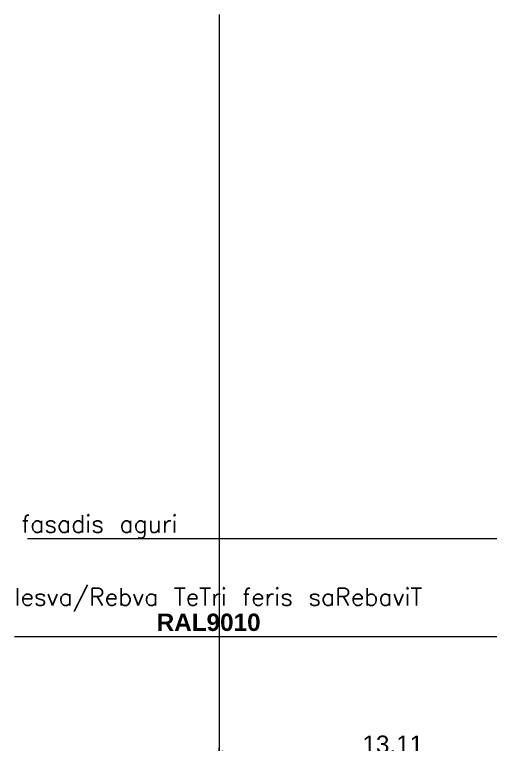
# Model space of a CAD drawing. Header units: millimetres. Extents: x 476244520 to 476657119, y 4620824743 to 4621446928.
# Drawn here: x 476530058 to 476538269, y 4621078656 to 4621091265 of the extents above; entities that cross this region are included whole.
import ezdxf

# ---------------------------------------------------------------- set-up
doc = ezdxf.new("R2010")
doc.units = ezdxf.units.MM
doc.header["$MEASUREMENT"] = 0
for name, color, linetype, lineweight in [('Annotation - Text_Pen_No__7_Pen_No__7_Pen_No__142', 142, 'Continuous', 0), ('New_Structural - Bearing_Pen_No__1', 1, 'Continuous', 0), ('zoma_Pen_No__1', 1, 'Continuous', 0), ('zoma_Pen_No__5_Pen_No__142', 142, 'Continuous', 0)]:
    doc.layers.add(name, color=color, linetype=linetype, lineweight=lineweight)
doc.layers.add('zoma', color=7, linetype='Continuous')
doc.layers.add('zoma_Pen_No__5', color=7, linetype='Continuous')
doc.styles.add('GENERATED_STYLE_2', font='arial.ttf')
doc.styles.add('GENERATED_STYLE_6', font='arialbd.ttf')
doc.dimstyles.new('GENERATED_STYLE__3', dxfattribs={"dimtxt": 300, "dimasz": 152, "dimexe": 0.18, "dimexo": 3, "dimgap": 0.09, "dimtad": 1, "dimtih": 1, "dimtoh": 1, "dimlfac": 0.001, "dimzin": 0, "dimdsep": 46, "dimtxsty": 'GENERATED_STYLE_2', "dimblk": 'ARROWHEAD_2', "dimblk1": 'ARROWHEAD_2', "dimblk2": 'ARROWHEAD_2', "dimcen": 0.09, "dimclrd": 1, "dimclre": 1, "dimclrt": 1, "dimadec": 0, "dimazin": 0, "dimtfac": 1, "dimtdec": 4, "dimtmove": 0, "dimatfit": 3, "dimfxl": 1, "dimtolj": 1, "dimtzin": 0, "dimarcsym": 0})

# ---------------------------------------------------------------- blocks, each defined once
blk = doc.blocks.new('Line_12', base_point=(476540170, 4621082205))
at = {"layer": 'zoma_Pen_No__5_Pen_No__142', "linetype": 'Continuous', "lineweight": 0}
blk.add_hatch(color=142, dxfattribs=at).paths.add_polyline_path([(476540070, 4621082205), (476540078, 4621082167), (476540099, 4621082135), (476540132, 4621082113), (476540170, 4621082105), (476540208, 4621082113), (476540241, 4621082135), (476540262, 4621082167), (476540270, 4621082205), (476540262, 4621082244), (476540241, 4621082276), (476540208, 4621082298), (476540170, 4621082305), (476540132, 4621082298), (476540099, 4621082276), (476540078, 4621082244)])
at = {"layer": 'zoma_Pen_No__5_Pen_No__142', "color": 142, "linetype": 'Continuous', "lineweight": 0}
blk.add_line((476540070, 4621082205), (476530281, 4621082205), dxfattribs=at)
blk.add_circle((476540170, 4621082205), 100, dxfattribs=at)
blk = doc.blocks.new('Line_14', base_point=(476543394, 4621080512))
at = {"layer": 'zoma_Pen_No__5_Pen_No__142', "linetype": 'Continuous', "lineweight": 0}
blk.add_hatch(color=142, dxfattribs=at).paths.add_polyline_path([(476543294, 4621080512), (476543302, 4621080474), (476543323, 4621080442), (476543356, 4621080420), (476543394, 4621080412), (476543432, 4621080420), (476543465, 4621080442), (476543487, 4621080474), (476543494, 4621080512), (476543487, 4621080551), (476543465, 4621080583), (476543432, 4621080605), (476543394, 4621080612), (476543356, 4621080605), (476543323, 4621080583), (476543302, 4621080551)])
at = {"layer": 'zoma_Pen_No__5_Pen_No__142', "color": 142, "linetype": 'Continuous', "lineweight": 0}
blk.add_line((476543294, 4621080512), (476530058, 4621080512), dxfattribs=at)
blk.add_circle((476543394, 4621080512), 100, dxfattribs=at)
blk = doc.blocks.new('*D838', base_point=(476844527, 4621385791))
at = {"layer": 'zoma_Pen_No__1', "color": 1, "linetype": 'Continuous', "lineweight": 0, "transparency": 16777216}
for p, q in [((476533646, 4621078544), (476533531, 4621078344)), ((476533588, 4621078294), (476533588, 4621078594)), ((476539471, 4621078344), (476539587, 4621078544)), ((476539529, 4621078294), (476539529, 4621078594)), ((476533490, 4621078444), (476533588, 4621078444)), ((476533588, 4621078444), (476539529, 4621078444)), ((476539529, 4621078444), (476539627, 4621078444))]:
    blk.add_line(p, q, dxfattribs=at)
at = {"layer": 'zoma_Pen_No__1', "color": 1, "lineweight": 0, "transparency": 16777216, "insert": (476536061, 4621078504), "char_height": 300, "attachment_point": 7, "style": 'GENERATED_STYLE_2'}
blk.add_mtext('\\A1;{\\pql;\\fArial CYR|b0|i0|c204|p34;13.11}', dxfattribs=at)
blk = doc.blocks.new('ARROWHEAD_2')
at = {"color": 0, "linetype": 'Continuous', "lineweight": 0}
for p, q in [((0, 0), (-1, 0)), ((-0.378, -0.655), (0.378, 0.655))]:
    blk.add_line(p, q, dxfattribs=at)

msp = doc.modelspace()

# ---------------------------------------------------------------- linework, layer by layer
at = {"layer": 'New_Structural - Bearing_Pen_No__1', "color": 1, "linetype": 'Continuous', "lineweight": 0}
msp.add_line((476533588.272, 4621091265.017), (476533588.272, 4621064533.69), dxfattribs=at)

# ---------------------------------------------------------------- block references
at = {"layer": 'zoma_Pen_No__5', "color": 142, "linetype": 'Continuous', "lineweight": 0}
for name, p in [('Line_12', (476540170.062, 4621082205.293)), ('Line_14', (476543394.197, 4621080512.483))]:
    msp.add_blockref(name, p, dxfattribs=at)

# ---------------------------------------------------------------- texts
at = {"layer": 'Annotation - Text_Pen_No__7_Pen_No__7_Pen_No__142', "color": 142, "linetype": 'Continuous', "lineweight": 0, "insert": (476530172.721, 4621082616.073), "char_height": 300, "attachment_point": 1}
msp.add_mtext('\\A1;{\\pql;\\Ftxt.shx;fasadis aguri}', dxfattribs=at)
at = {"layer": 'Annotation - Text_Pen_No__7_Pen_No__7_Pen_No__142', "color": 142, "linetype": 'Continuous', "lineweight": 0, "insert": (476530057.602, 4621081353.993), "char_height": 300, "width": 7515.7415, "attachment_point": 1, "line_spacing_factor": 0.85997}
msp.add_mtext('\\A1;{\\pql;\\Ftxt.shx;lesva/Rebva \\Ftxt.shx;TeTri\\Ftxt.shx; feris saRebaviT}', dxfattribs=at)
at = {"layer": 'Annotation - Text_Pen_No__7_Pen_No__7_Pen_No__142', "color": 142, "linetype": 'Continuous', "lineweight": 0, "insert": (476534303.104, 4621080915.367), "char_height": 300, "attachment_point": 3, "style": 'GENERATED_STYLE_6'}
msp.add_mtext('\\A1;{\\pqr;\\fArial CYR|b1|i0|c204|p34;RAL90\\fArial CYR|b1|i0|c204|p34;10}', dxfattribs=at)

# ---------------------------------------------------------------- dimensions: what is measured, and where the dimension line sits
at = {"layer": 'zoma', "color": 1, "linetype": 'Continuous', "lineweight": 0}
dim = msp.add_linear_dim(base=(476539529.191, 4621078443.695), p1=(476533588.272, 4621091265.017), p2=(476539529.191, 4621079325.282), text='13.11', dimstyle='GENERATED_STYLE__3', dxfattribs=at)
dim.commit()
dim.dimension.update_dxf_attribs({"geometry": '*D838', "text_midpoint": (476536564.904, 4621078653.695), "dimtype": 160})

doc.saveas('drawing.dxf')
